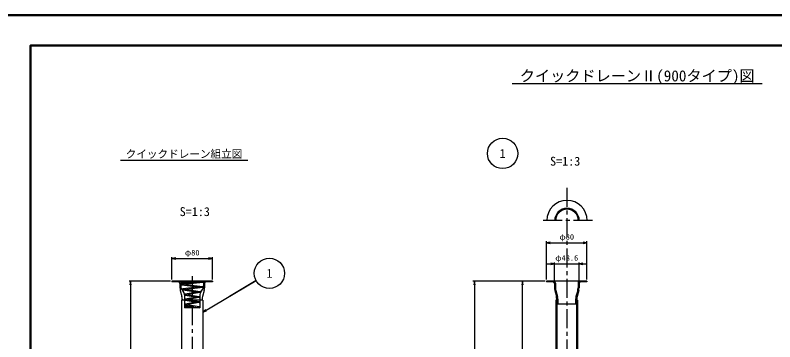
# Model space of a CAD drawing. Units: millimetres at full size, sheet at 1:1; details may follow other scales. Extents: x -850 to 1682, y -670 to 594.
# Drawn here: x 851 to 1352, y 379 to 594 of the extents above; entities that cross this region are included whole.
import ezdxf
from ezdxf.enums import TextEntityAlignment as Align

# ---------------------------------------------------------------- set-up
doc = ezdxf.new("R2010")
doc.units = ezdxf.units.MM
doc.linetypes.add('USER1', pattern=[20, 12.5, -2.5, 2.5, -2.5])
for name, color, linetype, lineweight in [('D-BMK', 2, 'USER1', 25), ('D-BYP', 7, 'Continuous', 25), ('D-STR', 1, 'Continuous', 25), ('D-TTL', 2, 'Continuous', 50), ('DIM', 7, 'Continuous', 25)]:
    doc.layers.add(name, color=color, linetype=linetype, lineweight=lineweight)
doc.styles.add('ＭＳ ゴシック', font='')
doc.styles.get('ＭＳ ゴシック').set_extended_font_data('MS Gothic')

# ---------------------------------------------------------------- blocks, each defined once
blk = doc.blocks.new('open_arrow')
at = {"color": 0, "linetype": 'Continuous', "lineweight": -2}
blk.add_lwpolyline([(7.5, 1.25), (0, 0), (7.5, -1.25)], dxfattribs=at)

msp = doc.modelspace()

# ---------------------------------------------------------------- linework, layer by layer
at = {"layer": 'D-BMK'}
for p, q in [((1215, 480.098), (1215, 108.238)), ((1232, 458.55), (1197.999, 458.55)), ((967.816, 421.988), (967.816, 98.406))]:
    msp.add_line(p, q, dxfattribs=at)
at = {"layer": 'D-BYP'}
for p, q in [((1179, 549), (1344, 549)), ((920.431, 498.361), (1004.431, 498.361)), ((981.149, 418.654), (954.483, 418.654)), ((954.483, 418.654), (954.483, 418.121)), ((981.149, 418.121), (954.483, 418.121)), ((959.716, 417.121), (959.716, 414.121)), ((960.383, 418.654), (960.383, 414.121)), ((974.916, 417.788), (960.596, 416.143)), ((974.916, 418.454), (960.716, 418.454)), ((974.916, 418.454), (960.716, 416.788)), ((969.236, 417.788), (960.716, 417.788)), ((960.716, 416.121), (972.166, 414.777)), ((963.305, 416.454), (974.916, 415.121)), ((975.249, 418.654), (975.249, 414.121)), ((975.916, 417.121), (975.916, 414.121)), ((981.149, 418.654), (981.149, 418.121)), ((959.925, 412.481), (960.974, 408.428)), ((974.916, 415.121), (961.587, 413.454)), ((961.587, 413.454), (973.064, 411.788)), ((961.587, 412.788), (973.064, 411.121)), ((971.059, 411.412), (963.125, 410.121)), ((974.916, 414.454), (964.054, 413.096)), ((973.064, 411.121), (965.053, 409.777)), ((975.707, 412.481), (974.658, 408.428)), ((961.183, 406.788), (961.183, 405.988)), ((963.125, 410.121), (972.483, 408.454)), ((963.125, 409.454), (972.483, 407.788)), ((970.614, 408.12), (963.149, 406.788)), ((963.149, 406.788), (972.507, 405.121)), ((963.149, 406.121), (972.507, 404.454)), ((972.483, 407.788), (965.018, 406.455)), ((974.449, 406.788), (974.449, 405.988)), ((960.699, 405.988), (960.699, 273.879)), ((974.933, 405.988), (960.699, 405.988)), ((970.636, 404.788), (963.149, 403.454)), ((963.149, 403.454), (972.507, 401.788)), ((963.149, 402.788), (972.507, 401.121)), ((968.764, 401.788), (963.149, 401.788)), ((972.507, 401.121), (963.149, 401.121)), ((972.507, 404.454), (965.021, 403.121)), ((974.933, 405.988), (974.933, 273.879)), ((972.816, 401.007), (962.816, 401.007))]:
    msp.add_line(p, q, dxfattribs=at)
for centre in [(1172.681, 502.834), (1018.775, 423.774)]:
    msp.add_circle(centre, 10, dxfattribs=at)
for centre, radius, start, end in [((1215.164, 458.55), 13.333, 0, 180), ((1215.164, 458.55), 8.1, 0, 180), ((1215.164, 458.55), 7.433, 0, 180), ((958.716, 417.121), 1, 0, 90), ((960.716, 418.121), 0.333, 90, 270), ((960.716, 416.454), 0.333, 90, 270), ((974.916, 418.121), 0.333, 270, 90), ((976.916, 417.121), 1, 90, 180), ((966.261, 414.121), 6.545, 180, 194.51106), ((954.171, 407.832), 8.839, 12.04264, 45.35494), ((961.587, 413.121), 0.333, 73.96698, 270), ((981.461, 407.832), 8.839, 134.64506, 167.95736), ((973.064, 411.454), 0.333, 253.47551, 90), ((974.916, 414.788), 0.333, 270, 104.25453), ((969.371, 414.121), 6.545, 345.48894, 0), ((954.637, 406.788), 6.545, 0, 14.51106), ((963.125, 409.788), 0.333, 69.80265, 270), ((963.149, 406.454), 0.333, 90, 270), ((972.483, 408.121), 0.333, 270, 90), ((980.995, 406.788), 6.545, 165.48894, 180), ((963.149, 403.121), 0.333, 90, 270), ((963.149, 401.454), 0.333, 90, 270), ((972.507, 404.788), 0.333, 270, 90), ((972.507, 401.454), 0.333, 270, 90)]:
    msp.add_arc(centre, radius, start, end, dxfattribs=at)
at = {"layer": 'D-STR'}
for p, q in [((1228.333, 418.654), (1201.666, 418.654)), ((1201.666, 418.654), (1201.666, 418.121)), ((1205.9, 418.121), (1201.666, 418.121)), ((1206.9, 417.121), (1206.9, 414.121)), ((1207.566, 417.321), (1207.566, 414.121)), ((1222.433, 417.321), (1222.433, 414.121)), ((1223.1, 417.121), (1223.1, 414.121)), ((1228.333, 418.121), (1224.1, 418.121)), ((1228.333, 418.654), (1228.333, 418.121)), ((1207.109, 412.481), (1208.158, 408.428)), ((1207.788, 412.484), (1208.911, 408.424)), ((1222.211, 412.484), (1221.088, 408.424)), ((1222.891, 412.481), (1221.842, 408.428)), ((1208.366, 406.788), (1208.366, 403.321)), ((1208.604, 405.988), (1208.366, 406.399)), ((1209.133, 406.788), (1209.133, 403.321)), ((1220.866, 406.788), (1220.866, 403.321)), ((1221.396, 405.988), (1221.633, 406.399)), ((1221.633, 406.788), (1221.633, 403.321)), ((1221.633, 406.454), (1221.633, 403.321)), ((1207.883, 405.988), (1207.883, 270.295)), ((1208.366, 405.988), (1207.883, 405.988)), ((1208.333, 405.988), (1208.333, 402.654)), ((1208.333, 402.654), (1208.55, 402.279)), ((1208.604, 405.988), (1208.366, 405.988)), ((1221.633, 403.321), (1208.366, 403.321)), ((1208.55, 403.321), (1208.55, 270.295)), ((1208.604, 405.988), (1208.604, 403.321)), ((1221.396, 405.988), (1221.396, 403.321)), ((1221.396, 405.988), (1221.633, 405.988)), ((1221.45, 403.321), (1221.45, 270.295)), ((1221.666, 402.654), (1221.45, 402.279)), ((1222.116, 405.988), (1221.633, 405.988)), ((1221.666, 405.988), (1221.666, 402.654)), ((1222.116, 405.988), (1222.116, 270.295))]:
    msp.add_line(p, q, dxfattribs=at)
for centre, radius, start, end in [((1205.9, 417.121), 1, 0, 90), ((1206.233, 417.321), 1.333, 360, 90), ((1223.766, 417.321), 1.333, 90, 180), ((1224.1, 417.121), 1, 90, 180), ((1213.445, 414.121), 6.545, 180, 194.51106), ((1213.708, 414.121), 6.141, 180, 195.45456), ((1216.292, 414.121), 6.141, 344.54544, 0), ((1216.554, 414.121), 6.545, 345.48894, 0), ((1201.821, 406.788), 6.545, 0, 14.51106), ((1202.992, 406.788), 6.141, 0, 15.45456), ((1227.008, 406.788), 6.141, 164.54544, 180), ((1228.179, 406.788), 6.545, 165.48894, 180)]:
    msp.add_arc(centre, radius, start, end, dxfattribs=at)
at = {"layer": 'D-TTL'}
for points in [[(841, 0), (1682, 0), (1682, 594), (841, 594)], [(861, 20), (1662, 20), (1662, 574), (861, 574)]]:
    msp.add_lwpolyline(points, close=True, dxfattribs=at)
at = {"layer": 'DIM'}
for p, q in [((1201.666, 419.654), (1201.666, 444.876)), ((1201.666, 443.876), (1228.333, 443.876)), ((1228.333, 419.654), (1228.333, 444.876)), ((954.483, 419.654), (954.483, 434.483)), ((954.483, 433.483), (981.149, 433.483)), ((981.149, 419.654), (981.149, 434.483)), ((1201.9, 430.013), (1228.1, 430.013)), ((1206.9, 418.121), (1206.9, 431.013)), ((1223.1, 418.121), (1223.1, 431.013)), ((953.483, 418.654), (926.146, 418.654)), ((927.146, 418.654), (927.146, 115.712)), ((1200.666, 418.654), (1153.071, 418.654)), ((1154.071, 418.654), (1154.071, 115.545)), ((1200.666, 418.654), (1184.756, 418.654)), ((1185.756, 268.988), (1185.756, 418.654)), ((962.816, 409.676), (962.816, 401.007)), ((972.816, 409.676), (972.816, 401.007))]:
    msp.add_line(p, q, dxfattribs=at)
msp.add_lwpolyline([(974.933, 398.118), (1010.003, 418.974), (992.468, 408.546)], dxfattribs=at)

# ---------------------------------------------------------------- block references
at = {"layer": 'DIM', "xscale": 0.333, "yscale": 0.333}
for p in [(1201.666, 443.876), (954.483, 433.483), (1223.1, 430.013)]:
    msp.add_blockref('open_arrow', p, dxfattribs=at)
for p, rotation in [((1228.333, 443.876), 180), ((981.149, 433.483), 180), ((1206.9, 430.013), 180), ((927.146, 418.654), 270), ((1154.071, 418.654), 270), ((1185.756, 418.654), 270), ((974.933, 398.118), 30.7)]:
    msp.add_blockref('open_arrow', p, dxfattribs=dict(at, rotation=rotation))

# ---------------------------------------------------------------- texts
at = {"layer": 'D-BYP', "style": 'ＭＳ ゴシック'}
for s, height, p in [(' クイックドレーンⅡ(900タイプ)図 ', 7.331, (1261.5, 554)), ('1', 5.865, (1172.681, 502.834)), ('S=1:3', 5.865, (1213.963, 497.698)), ('S=1:3', 5.865, (969.535, 464.456)), ('1', 5.865, (1018.775, 423.774))]:
    msp.add_text(s, height=height, dxfattribs=at).set_placement(p, align=Align.MIDDLE_CENTER)
msp.add_text(' クイックドレーン組立図 ', height=5.132, dxfattribs=at).set_placement((920.431, 498.361), align=Align.BOTTOM_LEFT)
at = {"layer": 'DIM', "style": 'ＭＳ ゴシック'}
for s, p in [('φ80', (1215, 447.782)), ('φ80', (967.816, 437.389)), ('φ48.6', (1215, 433.919))]:
    msp.add_text(s, height=3.666, dxfattribs=at).set_placement(p, align=Align.MIDDLE_CENTER)

doc.saveas('drawing.dxf')
